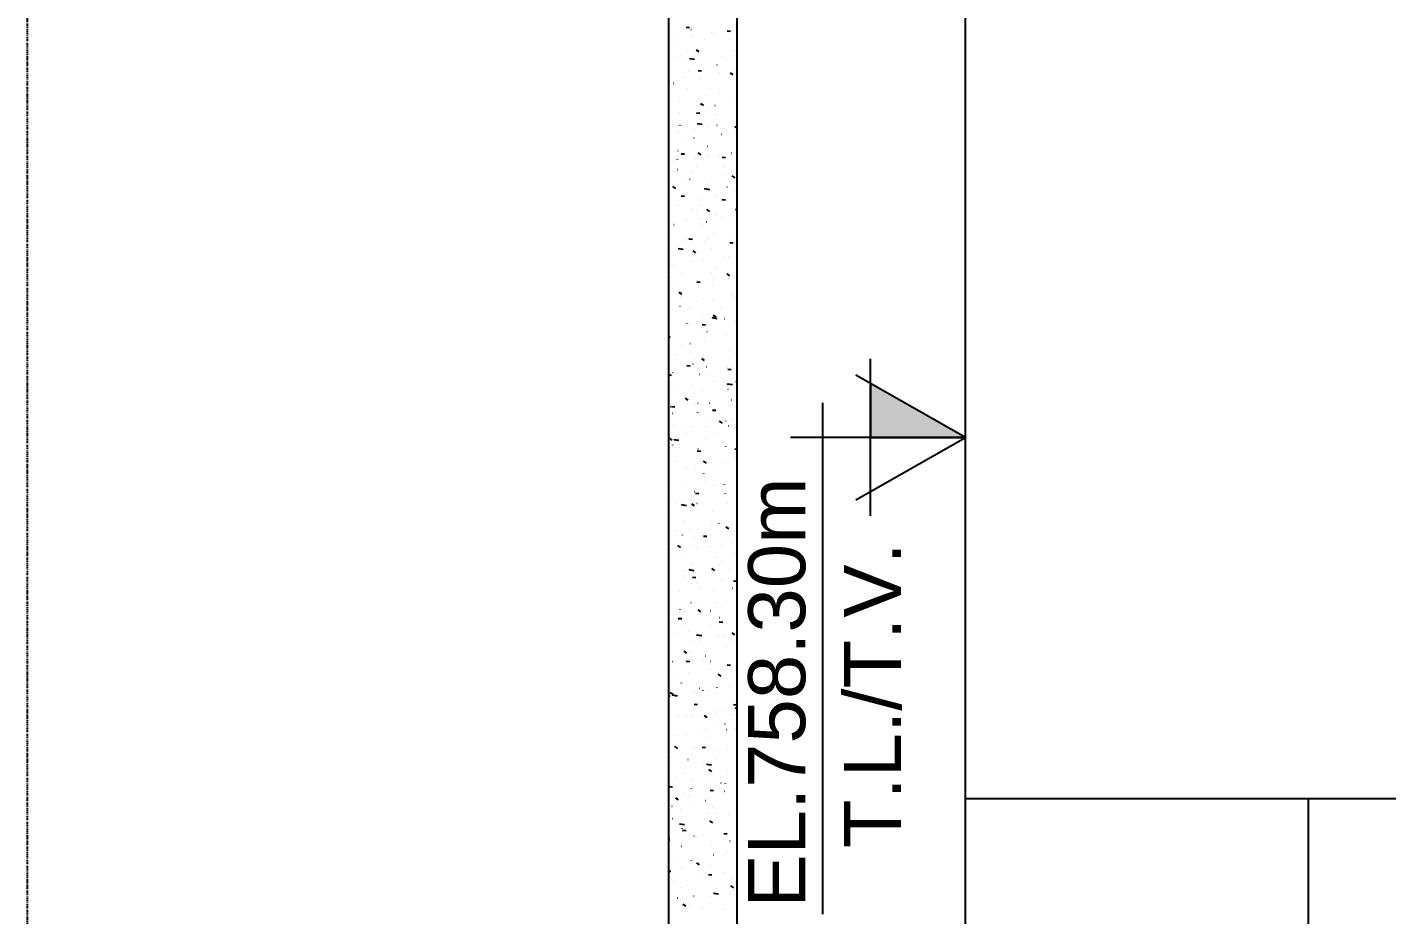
# Model space of a CAD drawing. Extents: x -1789 to 4156, y -3064 to 1391.
# Drawn here: x 2462.2 to 2700.2, y -308.1 to -152.7 of the extents above; entities that cross this region are included whole.
import ezdxf

# ---------------------------------------------------------------- set-up
doc = ezdxf.new("R2010")
doc.units = 0
doc.linetypes.add('ESTILO_TQS_0003', pattern=[0.92, 0.3, -0.15, 0.02, -0.15, 0.3])
for name, color, linetype in [('1', 1, 'CONTINUOUS'), ('2', 2, 'CONTINUOUS'), ('3', 3, 'CONTINUOUS'), ('9', 254, 'CONTINUOUS')]:
    doc.layers.add(name, color=color, linetype=linetype)
doc.styles.add('TQS_ARIAL', font='arial.ttf')

msp = doc.modelspace()

# ---------------------------------------------------------------- linework, layer by layer
at = {"layer": '1', "linetype": 'Continuous'}
msp.add_lwpolyline([(2626.4368, -224.5017), (2609.7713, -215.0393), (2609.77015, -224.48505), (2626.4368, -224.5017)], dxfattribs=at)
for points in [[(2626.4368, -224.5017), (2609.7713, -215.0393), (2609.77015, -224.48505)], [(2626.4368, -224.5017), (2609.77015, -224.48505), (2626.4368, -224.5017)]]:
    msp.add_solid(points, dxfattribs=at)
at = {"layer": '2', "linetype": 'Continuous'}
for p, q in [((2609.7685, -238.232), (2609.77185, -210.73805)), ((2626.4368, -224.5017), (2607.2232, -213.59255)), ((2601.4266, -307.9891), (2601.43755, -218.42085)), ((2626.4368, -224.5017), (2595.77805, -224.49795)), ((2607.22055, -235.40615), (2626.4368, -224.5017))]:
    msp.add_line(p, q, dxfattribs=at)
at = {"layer": '2', "linetype": 'ESTILO_TQS_0003'}
msp.add_lwpolyline([(2462.16665, -2158.40875), (3089.1606, -2158.40875), (3089.1606, 1006.1651), (2462.16665, 1011.24555), (2462.16665, -2158.40875)], dxfattribs=at)
at = {"layer": '3', "linetype": 'Continuous'}
for p, q in [((2626.4368, -287.7196), (2626.4368, 54.7805)), ((2626.4368, -381.2195), (2626.4368, -287.7196)), ((2626.4368, -287.7196), (2786.4368, -287.7196)), ((2686.4368, -381.2195), (2686.4368, -287.7196))]:
    msp.add_line(p, q, dxfattribs=at)
at = {"layer": '9', "linetype": 'Continuous'}
for p, q in [((2574.4368, -152.8655), (2574.4368, -152.8655)), ((2574.4368, -154.61595), (2574.4368, -154.61595)), ((2574.4368, -154.61595), (2574.4368, -154.61595)), ((2576.0542, -154.403), (2576.06415, -154.4017)), ((2578.094, -152.7968), (2577.4963, -152.7445)), ((2578.36565, -153.0864), (2578.3736, -153.0803)), ((2578.5576, -154.07345), (2578.56755, -154.07215)), ((2582.0117, -153.52435), (2582.01965, -153.51825)), ((2582.34495, -153.57485), (2582.35485, -153.5735)), ((2585.2666, -153.42435), (2584.6689, -153.37205)), ((2584.85965, -154.5747), (2584.86755, -154.5686)), ((2586.4368, -153.0457), (2586.4368, -153.0457)), ((2586.4368, -153.0457), (2586.4368, -153.0457)), ((2586.4368, -153.0457), (2586.4368, -153.0457)), ((2586.4368, -153.5267), (2586.4368, -153.5267)), ((2586.4368, -153.64355), (2586.4368, -153.64355)), ((2586.4368, -153.64355), (2586.4368, -153.64355)), ((2586.4368, -153.64355), (2586.4368, -153.64355)), ((2574.4368, -156.1011), (2574.4368, -156.1011)), ((2575.54375, -155.63185), (2575.5353, -155.62645)), ((2577.6522, -156.9751), (2577.64375, -156.9697)), ((2579.80425, -157.00705), (2579.30685, -156.6715)), ((2580.7874, -154.8118), (2580.78005, -154.805)), ((2586.02975, -156.6875), (2586.03965, -156.6862)), ((2586.4368, -156.22095), (2586.4368, -156.22095)), ((2586.4368, -156.22095), (2586.4368, -156.22095)), ((2586.4368, -156.22095), (2586.4368, -156.22095)), ((2574.4368, -158.21375), (2574.4368, -158.21375)), ((2574.4368, -158.21375), (2574.4368, -158.21375)), ((2574.4368, -158.21375), (2574.4368, -158.21375)), ((2574.4368, -159.33675), (2574.4368, -159.33675)), ((2575.9269, -158.01755), (2575.93685, -158.01625)), ((2576.69625, -157.60305), (2576.70415, -157.59695)), ((2577.4732, -158.11985), (2577.46585, -158.1131)), ((2578.9828, -158.3296), (2578.0934, -158.19165)), ((2579.68695, -158.5438), (2579.6949, -158.5377)), ((2579.71425, -157.51895), (2579.72415, -157.51765)), ((2582.93395, -159.28795), (2582.9419, -159.28185)), ((2583.92085, -157.7934), (2583.91245, -157.788)), ((2584.6065, -158.31135), (2584.59915, -158.3046)), ((2586.4368, -159.39625), (2586.4368, -159.39625)), ((2586.4368, -159.39625), (2586.4368, -159.39625)), ((2574.4368, -161.8115), (2574.4368, -161.8115)), ((2577.08355, -161.46305), (2577.09345, -161.46175)), ((2578.00415, -160.3746), (2577.99575, -160.3692)), ((2580.22595, -160.38385), (2579.62825, -160.33155)), ((2579.86935, -160.3155), (2579.862, -160.30875)), ((2580.11265, -161.71785), (2580.1042, -161.71245)), ((2583.39905, -160.6316), (2583.40895, -160.6303)), ((2585.77335, -161.03325), (2585.2759, -160.6977)), ((2585.90245, -160.30205), (2585.91235, -160.30075)), ((2586.4368, -159.48565), (2586.4368, -159.48565)), ((2586.4368, -159.9885), (2586.4368, -159.9885)), ((2586.4368, -160.92725), (2586.4368, -160.92725)), ((2586.4368, -161.48075), (2586.4368, -161.48075)), ((2574.585, -162.37925), (2574.4368, -162.27935)), ((2574.4368, -162.5724), (2574.43895, -162.57075)), ((2574.4368, -162.5724), (2574.4368, -162.5724)), ((2574.4368, -162.5724), (2574.4368, -162.5724)), ((2575.33895, -162.5091), (2575.33155, -162.50235)), ((2577.678, -163.321), (2577.6859, -163.3149)), ((2581.6469, -163.51115), (2581.65485, -163.50505)), ((2586.3813, -162.53615), (2586.37285, -162.53075)), ((2586.4368, -162.5715), (2586.4368, -162.5715)), ((2586.4368, -162.5715), (2586.4368, -162.5715)), ((2574.4368, -165.4093), (2574.4368, -165.4093)), ((2574.4368, -165.808), (2574.4368, -165.808)), ((2574.4368, -165.808), (2574.4368, -165.808)), ((2574.45285, -165.4072), (2574.46275, -165.40585)), ((2576.3466, -165.66915), (2576.3382, -165.6638)), ((2580.55405, -166.40545), (2580.05665, -166.06995)), ((2580.4646, -165.11735), (2580.4562, -165.11195)), ((2580.76835, -164.57575), (2580.77825, -164.5744)), ((2582.5731, -166.4606), (2582.56465, -166.4552)), ((2583.27175, -164.24615), (2583.28165, -164.24485)), ((2585.28835, -165.2811), (2585.28095, -165.27435)), ((2586.4368, -165.7468), (2586.4368, -165.7468)), ((2586.4368, -165.7468), (2586.4368, -165.7468)), ((2586.4368, -165.7468), (2586.4368, -165.7468)), ((2586.4368, -166.33345), (2586.4368, -166.33345)), ((2586.4368, -166.33345), (2586.4368, -166.33345)), ((2576.33145, -167.58985), (2576.3394, -167.58375)), ((2579.9214, -167.75775), (2579.3237, -167.70545)), ((2580.1057, -168.26075), (2580.1156, -168.25945)), ((2580.75795, -167.4747), (2580.75055, -167.46795)), ((2581.5253, -166.8401), (2581.53325, -166.834)), ((2582.60905, -167.93115), (2582.619, -167.92985)), ((2586.3964, -167.43255), (2586.4063, -167.43125)), ((2586.4368, -168.32775), (2586.4368, -168.32775)), ((2586.4368, -168.92205), (2586.4368, -168.92205)), ((2586.4368, -168.92205), (2586.4368, -168.92205)), ((2586.4368, -168.92205), (2586.4368, -168.92205)), ((2574.4368, -169.00705), (2574.4368, -169.00705)), ((2574.4368, -169.00705), (2574.4368, -169.00705)), ((2574.4368, -169.04365), (2574.4368, -169.04365)), ((2576.20985, -170.9188), (2576.2178, -170.9127)), ((2576.4953, -169.91365), (2576.4879, -169.9069)), ((2578.80705, -170.4119), (2578.79865, -170.40655)), ((2580.30855, -169.726), (2579.4192, -169.58805)), ((2581.4037, -170.16905), (2581.41165, -170.16295)), ((2582.92505, -169.8601), (2582.91665, -169.85475)), ((2584.577, -170.97425), (2584.56965, -170.9675)), ((2585.03355, -171.20335), (2585.0251, -171.198)), ((2586.4368, -170.37345), (2586.0257, -170.09615)), ((2586.17095, -171.06), (2586.18085, -171.0587)), ((2586.4368, -170.6764), (2586.4368, -170.6764)), ((2574.4368, -172.2793), (2574.4368, -172.2793)), ((2574.4368, -172.60485), (2574.4368, -172.60485)), ((2577.35205, -172.22105), (2577.36195, -172.21975)), ((2578.89145, -172.10935), (2578.88405, -172.1026)), ((2581.2821, -173.49795), (2581.29005, -173.4919)), ((2583.66755, -171.3896), (2583.67745, -171.3883)), ((2586.4368, -172.09735), (2586.4368, -172.09735)), ((2586.4368, -172.09735), (2586.4368, -172.09735)), ((2586.4368, -172.09735), (2586.4368, -172.09735)), ((2586.4368, -172.67845), (2586.4368, -172.67845)), ((2574.4368, -175.5149), (2574.4368, -175.5149)), ((2575.37965, -176.0785), (2575.3896, -176.0772)), ((2576.00635, -175.8106), (2575.99895, -175.80385)), ((2576.08825, -174.24775), (2576.0962, -174.24165)), ((2577.2488, -174.92445), (2576.6511, -174.87215)), ((2579.167, -175.5799), (2579.1769, -175.5786)), ((2580.1184, -175.0043), (2579.621, -174.6688)), ((2581.2675, -175.15465), (2581.2591, -175.1493)), ((2583.42475, -175.0895), (2583.4327, -175.0834)), ((2584.4214, -175.552), (2583.8237, -175.4997)), ((2585.3855, -174.60285), (2585.3771, -174.5975)), ((2585.4825, -174.74845), (2585.4924, -174.74715)), ((2586.4368, -175.2726), (2586.4368, -175.2726)), ((2586.4368, -175.7283), (2586.4368, -175.7283)), ((2574.4368, -176.20265), (2574.4368, -176.20265)), ((2574.4368, -176.20265), (2574.4368, -176.20265)), ((2574.4368, -176.20265), (2574.4368, -176.20265)), ((2575.35085, -177.7359), (2575.3424, -177.7305)), ((2575.96665, -177.57665), (2575.9746, -177.5706)), ((2578.4025, -178.00625), (2578.3951, -177.9995)), ((2579.3295, -177.0953), (2579.32105, -177.0899)), ((2584.31045, -177.0749), (2584.30305, -177.06815)), ((2584.4758, -178.47875), (2584.4857, -178.47745)), ((2586.4368, -178.4479), (2586.4368, -178.4479)), ((2586.4368, -178.4479), (2586.4368, -178.4479)), ((2574.4368, -178.75055), (2574.4368, -178.75055)), ((2574.4368, -179.8004), (2574.4368, -179.8004)), ((2574.4368, -179.8004), (2574.4368, -179.8004)), ((2575.68775, -180.90845), (2575.1903, -180.57295)), ((2577.4593, -179.0791), (2577.45085, -179.07375)), ((2578.1688, -179.12255), (2578.1767, -179.11645)), ((2578.18505, -179.30695), (2578.195, -179.30565)), ((2580.68845, -178.97735), (2580.69835, -178.97605)), ((2581.41575, -179.8667), (2581.4237, -179.8606)), ((2584.66275, -180.6108), (2584.67065, -180.60475)), ((2586.0875, -179.0305), (2585.59005, -178.69495)), ((2586.4368, -179.0234), (2586.4368, -179.0234)), ((2586.4368, -179.0234), (2586.4368, -179.0234)), ((2586.4368, -179.2661), (2586.4368, -179.2661)), ((2574.4368, -181.9862), (2574.4368, -181.9862)), ((2574.4368, -181.9862), (2574.4368, -181.9862)), ((2574.8966, -181.13865), (2574.8892, -181.1319)), ((2577.2159, -182.3221), (2576.61815, -182.2698)), ((2577.8113, -182.47865), (2577.80285, -182.47325)), ((2580.2211, -182.63665), (2580.231, -182.63535)), ((2581.63435, -181.12235), (2580.745, -180.9844)), ((2582.7245, -182.3071), (2582.7344, -182.3058)), ((2584.3885, -182.94965), (2583.79075, -182.89735)), ((2583.82145, -182.97185), (2583.8141, -182.9651)), ((2585.90795, -181.28625), (2585.8995, -181.28085)), ((2586.4368, -181.62315), (2586.4368, -181.62315)), ((2586.4368, -181.86715), (2586.4368, -181.86715)), ((2586.4368, -183.12885), (2586.4368, -183.12885)), ((2574.4368, -183.3982), (2574.4368, -183.3982)), ((2574.4368, -183.3982), (2574.4368, -183.3982)), ((2574.4368, -185.2218), (2574.4368, -185.2218)), ((2576.1003, -183.9454), (2576.10825, -183.9393)), ((2578.7157, -184.6382), (2578.7083, -184.63145)), ((2579.34725, -184.6895), (2579.3552, -184.68345)), ((2579.91975, -183.8219), (2579.9113, -183.8165)), ((2581.6568, -184.93465), (2581.1594, -184.59915)), ((2582.59425, -185.43365), (2582.6022, -185.42755)), ((2586.1884, -184.6402), (2586.17995, -184.6348)), ((2586.4368, -184.79845), (2586.4368, -184.79845)), ((2586.4368, -184.79845), (2586.4368, -184.79845)), ((2586.4368, -185.36835), (2586.4368, -185.36835)), ((2586.4368, -185.36835), (2586.4368, -185.36835)), ((2574.4368, -186.99595), (2574.4368, -186.99595)), ((2574.4368, -186.99595), (2574.4368, -186.99595)), ((2575.0284, -187.6044), (2575.02105, -187.59765)), ((2575.39265, -187.28835), (2575.3842, -187.28295)), ((2577.5904, -186.5808), (2577.6003, -186.5795)), ((2580.0938, -186.2512), (2580.1037, -186.2499)), ((2580.2717, -187.2214), (2580.2633, -187.216)), ((2581.11185, -186.8339), (2581.10445, -186.8271)), ((2583.8811, -185.7526), (2583.89105, -185.7513)), ((2585.84125, -186.1778), (2585.84915, -186.1717)), ((2586.4368, -187.9737), (2586.4368, -187.9737)), ((2586.4368, -187.9737), (2586.4368, -187.9737)), ((2586.4368, -187.9737), (2586.4368, -187.9737)), ((2574.4368, -188.45745), (2574.4368, -188.45745)), ((2577.42455, -189.8001), (2577.4172, -189.79335)), ((2577.4216, -189.4028), (2577.4295, -189.3967)), ((2577.4631, -190.19535), (2577.473, -190.194)), ((2578.6034, -189.84405), (2578.0057, -189.79175)), ((2580.66855, -190.1469), (2580.6765, -190.14085)), ((2581.2504, -189.6967), (2581.26035, -189.6954)), ((2582.3802, -188.56465), (2582.37175, -188.55925)), ((2585.8085, -189.43855), (2585.8164, -189.43245)), ((2586.4368, -188.1588), (2586.4368, -188.1588)), ((2574.4368, -190.59375), (2574.4368, -190.59375)), ((2574.4368, -190.59375), (2574.4368, -190.59375)), ((2574.4368, -191.6931), (2574.4368, -191.6931)), ((2574.4368, -191.6931), (2574.4368, -191.6931)), ((2574.4368, -191.6931), (2574.4368, -191.6931)), ((2574.9597, -190.5249), (2574.9696, -190.5236)), ((2576.9908, -191.59295), (2576.10145, -191.455)), ((2578.61415, -192.51595), (2578.60575, -192.5106)), ((2579.22365, -192.18615), (2578.72625, -191.85065)), ((2581.9711, -191.4793), (2581.96265, -191.4739)), ((2585.776, -190.47155), (2585.1783, -190.41925)), ((2586.4368, -190.52935), (2586.4368, -190.52935)), ((2586.4368, -191.149), (2586.4368, -191.149)), ((2586.4368, -191.149), (2586.4368, -191.149)), ((2586.4368, -191.149), (2586.4368, -191.149)), ((2586.4368, -191.71335), (2586.4368, -191.71335)), ((2586.4368, -191.71335), (2586.4368, -191.71335)), ((2586.4368, -191.71335), (2586.4368, -191.71335)), ((2574.4368, -194.1915), (2574.4368, -194.1915)), ((2574.4368, -194.1915), (2574.4368, -194.1915)), ((2574.4368, -194.1915), (2574.4368, -194.1915)), ((2574.4368, -194.9287), (2574.4368, -194.9287)), ((2574.4368, -194.9287), (2574.4368, -194.9287)), ((2574.53945, -193.50135), (2574.53205, -193.4946)), ((2574.8324, -194.13945), (2574.8423, -194.13815)), ((2575.4126, -194.17995), (2575.42055, -194.1739)), ((2578.61975, -193.64085), (2578.62965, -193.63955)), ((2580.5525, -193.4716), (2580.56045, -193.4655)), ((2582.84355, -194.76565), (2582.83615, -194.7589)), ((2584.07955, -192.82255), (2584.07115, -192.81715)), ((2584.93525, -192.8094), (2584.94515, -192.8081)), ((2586.4368, -193.05795), (2586.4368, -193.05795)), ((2586.4368, -194.32425), (2586.4368, -194.32425)), ((2586.4368, -194.32425), (2586.4368, -194.32425)), ((2586.4368, -194.32425), (2586.4368, -194.32425)), ((2574.80595, -196.4404), (2574.7975, -196.43505)), ((2576.9356, -195.697), (2576.9282, -195.69025)), ((2579.9909, -197.36595), (2579.3932, -197.31365)), ((2581.90655, -195.66825), (2581.9145, -195.66215)), ((2582.30455, -196.7535), (2582.31445, -196.7522)), ((2585.19275, -196.21235), (2584.6953, -195.8768)), ((2584.80795, -196.4239), (2584.81785, -196.4226)), ((2585.1926, -196.7069), (2585.1842, -196.7015)), ((2585.5653, -196.09645), (2585.57325, -196.09035)), ((2586.4368, -197.0515), (2586.4368, -197.0515)), ((2586.4368, -197.49955), (2586.4368, -197.49955)), ((2574.4368, -197.7893), (2574.4368, -197.7893)), ((2574.4368, -198.16435), (2574.4368, -198.16435)), ((2575.23705, -197.5503), (2575.245, -197.5442)), ((2575.98905, -197.58495), (2575.99895, -197.58365)), ((2576.7905, -199.43765), (2576.2931, -199.10215)), ((2576.5911, -199.74695), (2576.59905, -199.74085)), ((2582.13225, -197.9325), (2582.1238, -197.9271)), ((2585.4437, -199.42535), (2585.45165, -199.4193)), ((2585.96455, -199.86945), (2585.97445, -199.8681)), ((2586.4368, -197.9299), (2586.4368, -197.9299)), ((2586.4368, -198.0583), (2586.4368, -198.0583)), ((2586.4368, -198.0583), (2586.4368, -198.0583)), ((2574.4368, -201.3871), (2574.4368, -201.3871)), ((2574.4368, -201.3871), (2574.4368, -201.3871)), ((2574.4368, -201.4), (2574.4368, -201.4)), ((2576.44665, -201.5939), (2576.43925, -201.58715)), ((2578.03425, -201.6723), (2578.0258, -201.66695)), ((2579.67385, -200.6976), (2579.68375, -200.6963)), ((2580.30935, -200.1295), (2580.31725, -200.1234)), ((2582.17725, -200.36805), (2582.18715, -200.36675)), ((2582.3546, -200.6626), (2582.3472, -200.65585)), ((2583.53505, -202.00145), (2583.52665, -201.9961)), ((2586.33205, -201.97935), (2586.33995, -201.97325)), ((2586.4368, -200.6748), (2586.4368, -200.6748)), ((2586.4368, -200.6748), (2586.4368, -200.6748)), ((2574.4368, -204.6356), (2574.4368, -204.6356)), ((2574.99385, -204.2082), (2575.0018, -204.2021)), ((2577.6184, -204.58265), (2577.60995, -204.5773)), ((2577.9057, -204.5282), (2577.9156, -204.52685)), ((2580.1427, -203.01555), (2580.13425, -203.0102)), ((2580.18775, -203.4584), (2580.19565, -203.45235)), ((2580.4091, -204.1986), (2580.419, -204.1973)), ((2582.9478, -203.70755), (2582.0584, -203.56965)), ((2582.7596, -203.46385), (2582.26215, -203.1283)), ((2584.1964, -203.7), (2584.20635, -203.6987)), ((2586.1737, -204.16215), (2586.1663, -204.1554)), ((2586.4368, -203.8501), (2586.4368, -203.8501)), ((2586.4368, -203.8501), (2586.4368, -203.8501)), ((2586.4368, -204.2487), (2586.4368, -204.2487)), ((2586.4368, -204.40325), (2586.4368, -204.40325)), ((2574.4368, -204.98485), (2574.4368, -204.98485)), ((2574.4368, -204.98485), (2574.4368, -204.98485)), ((2574.77765, -206.9726), (2574.4368, -206.74275)), ((2574.8376, -206.4645), (2574.83025, -206.4577)), ((2579.72685, -205.9259), (2579.7184, -205.92055)), ((2580.9036, -204.84635), (2580.3059, -204.79405)), ((2581.15935, -205.9485), (2581.1673, -205.9424)), ((2581.8656, -206.5595), (2581.85825, -206.55275)), ((2584.40635, -206.6926), (2584.4143, -206.68655)), ((2586.4368, -205.3304), (2586.4368, -205.3304)), ((2586.4368, -205.94415), (2586.4368, -205.94415)), ((2586.4368, -207.02535), (2586.4368, -207.02535)), ((2586.4368, -207.02535), (2586.4368, -207.02535)), ((2586.4368, -207.02535), (2586.4368, -207.02535)), ((2574.4368, -207.87125), (2574.4368, -207.87125)), ((2574.4368, -208.58265), (2574.4368, -208.58265)), ((2574.4368, -208.58265), (2574.4368, -208.58265)), ((2574.4368, -208.58265), (2574.4368, -208.58265)), ((2574.87225, -207.5371), (2574.8802, -207.53105)), ((2576.91585, -208.25625), (2576.92575, -208.25495)), ((2578.19535, -208.1255), (2578.18695, -208.12015)), ((2580.70315, -207.75765), (2580.7131, -207.75635)), ((2585.0789, -209.4122), (2585.08685, -209.4061)), ((2574.4368, -211.10685), (2574.4368, -211.10685)), ((2574.4368, -211.10685), (2574.4368, -211.10685)), ((2575.9034, -209.98155), (2575.91135, -209.97545)), ((2578.6567, -209.96405), (2578.64935, -209.9573)), ((2578.71395, -211.61735), (2578.72385, -211.616)), ((2579.1504, -210.72565), (2579.1583, -210.7196)), ((2580.7467, -210.9988), (2580.2493, -210.6633)), ((2585.02945, -210.7859), (2585.03935, -210.78455)), ((2585.6847, -210.05905), (2585.67735, -210.0523)), ((2586.4368, -210.20065), (2586.4368, -210.20065)), ((2586.4368, -210.20065), (2586.4368, -210.20065)), ((2586.4368, -210.20065), (2586.4368, -210.20065)), ((2586.4368, -210.74825), (2586.4368, -210.74825)), ((2574.4368, -212.1804), (2574.4368, -212.1804)), ((2574.4368, -212.1804), (2574.4368, -212.1804)), ((2574.4368, -212.1804), (2574.4368, -212.1804)), ((2574.9393, -213.6563), (2574.4368, -213.57835)), ((2574.9266, -212.11595), (2574.93655, -212.11465)), ((2575.221, -213.16075), (2575.2136, -213.154)), ((2576.20585, -213.2086), (2576.1974, -213.20325)), ((2578.231, -212.01305), (2577.6333, -211.96075)), ((2579.4356, -212.0909), (2579.42715, -212.08555)), ((2579.82295, -213.44525), (2579.83085, -213.43915)), ((2581.05285, -212.1597), (2581.0455, -212.15295)), ((2581.54405, -213.43415), (2581.53565, -213.4288)), ((2584.7738, -212.31645), (2584.7654, -212.3111)), ((2585.4036, -212.64055), (2584.8059, -212.58825)), ((2585.64435, -212.21395), (2585.6523, -212.20785)), ((2586.4368, -212.73095), (2586.4368, -212.73095)), ((2586.4368, -213.3759), (2586.4368, -213.3759)), ((2574.4368, -214.3425), (2574.4368, -214.3425)), ((2574.4368, -214.3425), (2574.4368, -214.3425)), ((2574.4368, -215.7782), (2574.4368, -215.7782)), ((2574.4368, -215.7782), (2574.4368, -215.7782)), ((2575.9851, -215.57435), (2575.995, -215.57305)), ((2578.4885, -215.2448), (2578.4984, -215.2435)), ((2580.3289, -216.29265), (2580.3368, -216.28655)), ((2582.2758, -214.7462), (2582.2857, -214.74485)), ((2585.61175, -215.3115), (2584.72235, -215.17355)), ((2584.8357, -216.07005), (2584.84365, -216.064)), ((2586.4368, -214.83685), (2586.21835, -214.6895)), ((2586.4368, -215.43945), (2586.4368, -215.43945)), ((2586.4368, -216.5512), (2586.4368, -216.5512)), ((2586.4368, -216.5512), (2586.4368, -216.5512)), ((2586.4368, -216.5512), (2586.4368, -216.5512)), ((2574.4368, -217.57815), (2574.4368, -217.57815)), ((2574.50745, -217.52395), (2574.5154, -217.51785)), ((2577.89325, -217.96685), (2577.39585, -217.6313)), ((2579.1266, -218.75855), (2579.1365, -218.75725)), ((2579.5967, -218.5441), (2579.5883, -218.53875)), ((2580.64, -218.12635), (2580.6326, -218.1196)), ((2581.63, -218.429), (2581.6399, -218.4277)), ((2584.93495, -218.76965), (2584.9265, -218.7643)), ((2585.4173, -217.93035), (2585.4272, -217.92905)), ((2586.4368, -217.0932), (2586.4368, -217.0932)), ((2586.4368, -217.0932), (2586.4368, -217.0932)), ((2586.4368, -217.0932), (2586.4368, -217.0932)), ((2574.4368, -219.376), (2574.4368, -219.376)), ((2574.4368, -219.376), (2574.4368, -219.376)), ((2574.4368, -220.81375), (2574.4368, -220.81375)), ((2574.4368, -220.81375), (2574.4368, -220.81375)), ((2574.4368, -220.81375), (2574.4368, -220.81375)), ((2574.8081, -219.1274), (2574.80075, -219.12065)), ((2575.5584, -219.17975), (2574.9607, -219.12745)), ((2575.1562, -220.26175), (2575.16415, -220.2557)), ((2579.57975, -220.1031), (2579.58765, -220.097)), ((2582.731, -219.80725), (2582.1333, -219.75495)), ((2586.4368, -219.72645), (2586.4368, -219.72645)), ((2586.4368, -219.72645), (2586.4368, -219.72645)), ((2586.4368, -220.1315), (2586.4368, -220.1315)), ((2574.4368, -222.97375), (2574.4368, -222.97375)), ((2575.49875, -222.28395), (2575.4903, -222.2786)), ((2576.7933, -222.6635), (2576.80325, -222.6622)), ((2577.6072, -223.6272), (2577.59875, -223.62185)), ((2578.6272, -222.62695), (2578.61985, -222.6202)), ((2580.83695, -222.5095), (2580.8285, -222.50415)), ((2581.65015, -221.75005), (2581.6581, -221.74395)), ((2583.10885, -221.83205), (2583.11875, -221.83075)), ((2583.86235, -221.99305), (2583.3649, -221.6575)), ((2584.4591, -221.6259), (2584.4517, -221.61915)), ((2584.89715, -222.4942), (2584.9051, -222.4881)), ((2585.61225, -221.5025), (2585.62215, -221.5012)), ((2586.17515, -222.73505), (2586.16675, -222.7297)), ((2586.4368, -222.90175), (2586.4368, -222.90175)), ((2586.4368, -223.43815), (2586.4368, -223.43815)), ((2574.4368, -224.0494), (2574.4368, -224.0494)), ((2574.4368, -224.0494), (2574.4368, -224.0494)), ((2575.09175, -224.9699), (2574.59435, -224.63435)), ((2575.1915, -225.82365), (2575.18415, -225.8169)), ((2576.2651, -225.05265), (2575.37575, -224.91475)), ((2576.3942, -225.7831), (2576.40215, -225.777)), ((2580.1559, -225.8186), (2580.16585, -225.8173)), ((2581.02335, -224.8226), (2581.016, -224.81585)), ((2582.94545, -223.85275), (2582.937, -223.8474)), ((2584.4709, -226.0569), (2584.47885, -226.0508)), ((2586.4368, -223.72955), (2586.4368, -223.72955)), ((2586.4368, -226.077), (2586.4368, -226.077)), ((2586.4368, -226.077), (2586.4368, -226.077)), ((2586.4368, -226.077), (2586.4368, -226.077)), ((2574.4368, -226.57155), (2574.4368, -226.57155)), ((2574.4368, -226.57155), (2574.4368, -226.57155)), ((2574.4368, -226.57155), (2574.4368, -226.57155)), ((2574.4368, -227.28505), (2574.4368, -227.28505)), ((2574.4368, -227.28505), (2574.4368, -227.28505)), ((2576.3686, -226.3172), (2576.3785, -226.3159)), ((2580.0584, -226.97395), (2579.4607, -226.9217)), ((2579.6412, -226.5272), (2579.6491, -226.52115)), ((2586.4368, -226.6302), (2586.04815, -226.56995)), ((2586.13515, -228.0155), (2586.1431, -228.0094)), ((2586.4368, -227.532), (2586.4368, -227.532)), ((2574.4368, -230.1693), (2574.4368, -230.1693)), ((2574.4368, -230.52065), (2574.4368, -230.52065)), ((2574.4368, -230.52065), (2574.4368, -230.52065)), ((2575.65985, -228.73715), (2575.6514, -228.7318)), ((2577.5252, -229.7627), (2577.53515, -229.7614)), ((2579.21495, -230.0899), (2579.22285, -230.08385)), ((2581.06085, -228.99605), (2580.5634, -228.66055)), ((2580.6105, -230.78925), (2580.6031, -230.7825)), ((2580.9981, -228.9627), (2580.98965, -228.95735)), ((2583.8407, -228.93125), (2583.85065, -228.92995)), ((2586.3363, -229.18825), (2586.32785, -229.1829)), ((2586.3441, -228.6017), (2586.35405, -228.6004)), ((2586.4368, -229.78315), (2586.435, -229.78145)), ((2586.4368, -229.2523), (2586.4368, -229.2523)), ((2586.4368, -229.2523), (2586.4368, -229.2523)), ((2586.4368, -229.78315), (2586.4368, -229.78315)), ((2586.4368, -229.78315), (2586.4368, -229.78315)), ((2576.9001, -232.70255), (2576.89165, -232.69715)), ((2580.8197, -232.0942), (2580.8276, -232.0881)), ((2581.1882, -232.87825), (2581.19815, -232.87695)), ((2582.2383, -232.9281), (2582.2299, -232.9227)), ((2583.6916, -232.5487), (2583.70155, -232.5474)), ((2584.2277, -232.71475), (2584.23565, -232.70865)), ((2586.4368, -232.42755), (2586.4368, -232.42755)), ((2586.4368, -232.42755), (2586.4368, -232.42755)), ((2586.4368, -232.6222), (2586.4368, -232.6222)), ((2574.4368, -233.7563), (2574.4368, -233.7563)), ((2574.4368, -233.7563), (2574.4368, -233.7563)), ((2574.4368, -233.7671), (2574.4368, -233.7671)), ((2574.8727, -233.7097), (2574.88265, -233.7084)), ((2579.00855, -234.0458), (2579.00015, -234.0404)), ((2579.7559, -234.34805), (2579.15815, -234.29575)), ((2584.3468, -234.27135), (2584.33835, -234.26595)), ((2584.4296, -234.2888), (2584.4222, -234.28205)), ((2586.4368, -234.93255), (2586.33075, -234.92325)), ((2586.4368, -235.60285), (2586.4368, -235.60285)), ((2586.4368, -235.60285), (2586.4368, -235.60285)), ((2586.4368, -235.60285), (2586.4368, -235.60285)), ((2574.4368, -236.99195), (2574.4368, -236.99195)), ((2574.4368, -236.99195), (2574.4368, -236.99195)), ((2574.4368, -236.99195), (2574.4368, -236.99195)), ((2574.4368, -237.3649), (2574.4368, -237.3649)), ((2574.4368, -237.3649), (2574.4368, -237.3649)), ((2574.4368, -237.3649), (2574.4368, -237.3649)), ((2574.64725, -237.33715), (2574.6572, -237.33585)), ((2575.647, -236.0633), (2575.65495, -236.05725)), ((2577.5909, -236.44905), (2576.70155, -236.3111)), ((2578.22835, -236.724), (2578.21995, -236.71865)), ((2578.4346, -236.83855), (2578.4445, -236.83725)), ((2578.99605, -236.49605), (2578.4986, -236.1605)), ((2578.97175, -236.7478), (2578.9797, -236.7417)), ((2579.4208, -236.0441), (2579.41345, -236.03735)), ((2582.14095, -237.5516), (2582.1489, -237.5455)), ((2584.7501, -236.0071), (2584.76, -236.0058)), ((2586.4368, -236.1281), (2586.4368, -236.1281)), ((2586.4368, -237.82095), (2586.4368, -237.82095)), ((2574.4368, -240.22755), (2574.4368, -240.22755)), ((2574.4368, -240.22755), (2574.4368, -240.22755)), ((2577.0612, -239.15575), (2577.0528, -239.15035)), ((2581.99645, -239.9674), (2582.00635, -239.9661)), ((2583.2399, -239.54365), (2583.23255, -239.5369)), ((2583.9845, -239.37265), (2583.99245, -239.36655)), ((2584.9651, -240.5222), (2584.4677, -240.1867)), ((2586.4368, -238.7781), (2586.4368, -238.7781)), ((2586.4368, -238.7781), (2586.4368, -238.7781)), ((2586.4368, -238.7781), (2586.4368, -238.7781)), ((2574.4368, -240.96265), (2574.4368, -240.96265)), ((2574.4368, -240.96265), (2574.4368, -240.96265)), ((2575.70575, -240.7956), (2575.71565, -240.7943)), ((2576.885, -241.58465), (2576.89295, -241.57855)), ((2578.20915, -240.466), (2578.21905, -240.4647)), ((2578.93185, -241.941), (2578.9245, -241.93425)), ((2581.1434, -241.86995), (2580.54565, -241.81765)), ((2583.8629, -242.70155), (2583.87085, -242.6955)), ((2584.8068, -240.91495), (2584.7984, -240.9096)), ((2585.63605, -241.7393), (2585.6287, -241.73255)), ((2586.4368, -241.5149), (2586.4368, -241.5149)), ((2586.4368, -241.9534), (2586.4368, -241.9534)), ((2586.4368, -242.33305), (2586.4368, -242.33305)), ((2586.4368, -242.47305), (2586.4368, -242.47305)), ((2586.4368, -242.47305), (2586.4368, -242.47305)), ((2586.4368, -242.47305), (2586.4368, -242.47305)), ((2574.4368, -243.4632), (2574.4368, -243.4632)), ((2574.4368, -243.4632), (2574.4368, -243.4632)), ((2574.4368, -244.56045), (2574.4368, -244.56045)), ((2574.4368, -244.56045), (2574.4368, -244.56045)), ((2574.77215, -244.048), (2574.7637, -244.0426)), ((2576.5629, -243.74755), (2576.06545, -243.412)), ((2578.72855, -243.4057), (2578.7365, -243.3996)), ((2579.2676, -243.92445), (2579.2775, -243.92315)), ((2581.771, -243.59485), (2581.7809, -243.59355)), ((2583.63965, -243.3467), (2583.63125, -243.3413)), ((2585.5583, -243.09625), (2585.56825, -243.09495)), ((2585.74815, -244.68995), (2585.7397, -244.68455)), ((2586.4368, -245.12865), (2586.4368, -245.12865)), ((2586.4368, -245.12865), (2586.4368, -245.12865)), ((2586.4368, -245.12865), (2586.4368, -245.12865)), ((2574.4368, -246.69885), (2574.4368, -246.69885)), ((2574.4368, -246.69885), (2574.4368, -246.69885)), ((2576.8806, -245.39125), (2576.87215, -245.38585)), ((2578.60695, -246.7346), (2578.6149, -246.72855)), ((2582.53195, -247.7737), (2582.03455, -247.4382)), ((2582.75095, -245.44055), (2582.7436, -245.4338)), ((2583.14925, -246.20955), (2583.14085, -246.20415)), ((2583.29345, -246.9922), (2583.3034, -246.9909)), ((2583.7413, -246.0305), (2583.74925, -246.0244)), ((2585.79685, -246.66265), (2585.8068, -246.66135)), ((2574.4368, -248.1582), (2574.4368, -248.1582)), ((2576.97795, -247.82365), (2576.9879, -247.82235)), ((2577.2326, -248.79075), (2577.22415, -248.78535)), ((2578.9167, -247.8454), (2578.02735, -247.7075)), ((2578.4429, -247.8379), (2578.43555, -247.83115)), ((2579.2132, -249.1016), (2578.6155, -249.0493)), ((2583.6197, -249.35945), (2583.62765, -249.35335)), ((2585.1471, -247.63625), (2585.13975, -247.6295)), ((2586.3858, -249.72915), (2585.7881, -249.67685)), ((2586.4368, -248.30395), (2586.4368, -248.30395)), ((2586.4368, -248.30395), (2586.4368, -248.30395)), ((2586.4368, -248.81805), (2586.4368, -248.81805)), ((2586.4368, -248.81805), (2586.4368, -248.81805)), ((2586.4368, -248.81805), (2586.4368, -248.81805)), ((2586.4368, -249.0117), (2586.4368, -249.0117)), ((2586.4368, -249.7336), (2586.4368, -249.7336)), ((2574.4368, -249.93445), (2574.4368, -249.93445)), ((2574.4368, -249.93445), (2574.4368, -249.93445)), ((2574.4368, -251.756), (2574.4368, -251.756)), ((2574.4368, -251.756), (2574.4368, -251.756)), ((2574.4368, -251.756), (2574.4368, -251.756)), ((2576.2885, -251.5122), (2576.29845, -251.5109)), ((2578.48535, -250.06355), (2578.4933, -250.05745)), ((2579.34105, -250.134), (2579.3326, -250.1286)), ((2580.07585, -251.0136), (2580.08575, -251.0123)), ((2582.262, -251.3375), (2582.25465, -251.33075)), ((2585.6097, -250.9523), (2585.60125, -250.9469)), ((2586.39135, -250.18215), (2586.40125, -250.18085)), ((2586.4368, -250.4076), (2586.4368, -250.4076)), ((2586.4368, -251.4792), (2586.4368, -251.4792)), ((2586.4368, -251.4792), (2586.4368, -251.4792)), ((2574.4368, -253.1701), (2574.4368, -253.1701)), ((2574.4368, -253.1701), (2574.4368, -253.1701)), ((2576.47305, -254.6574), (2576.46465, -254.65205)), ((2577.95395, -253.73485), (2577.94655, -253.7281)), ((2578.36375, -253.3925), (2578.3717, -253.3864)), ((2579.7028, -253.5397), (2579.69435, -253.53435)), ((2579.8504, -254.64105), (2579.8603, -254.63975)), ((2582.63175, -253.35315), (2582.6397, -253.34705)), ((2583.6377, -254.14245), (2583.6476, -254.14115)), ((2584.65815, -253.53315), (2584.6508, -253.5264)), ((2586.4368, -254.6545), (2586.4368, -254.6545)), ((2586.4368, -254.6545), (2586.4368, -254.6545)), ((2586.4368, -254.6545), (2586.4368, -254.6545)), ((2574.4368, -255.3538), (2574.4368, -255.3538)), ((2574.4368, -255.3538), (2574.4368, -255.3538)), ((2574.4368, -256.40575), (2574.4368, -256.40575)), ((2574.4368, -256.40575), (2574.4368, -256.40575)), ((2576.7458, -256.2863), (2576.1481, -256.234)), ((2577.347, -254.97065), (2577.3569, -254.96935)), ((2580.0988, -255.0252), (2579.6014, -254.6897)), ((2581.8113, -254.88295), (2581.80285, -254.8776)), ((2583.9184, -256.9138), (2583.3207, -256.8615)), ((2583.3765, -256.01735), (2583.38445, -256.01125)), ((2586.4368, -255.163), (2586.4368, -255.163)), ((2586.4368, -255.163), (2586.4368, -255.163)), ((2586.4368, -255.163), (2586.4368, -255.163)), ((2574.4368, -258.95155), (2574.4368, -258.95155)), ((2574.4368, -258.95155), (2574.4368, -258.95155)), ((2574.71965, -257.11615), (2574.7123, -257.1094)), ((2575.4014, -258.82455), (2575.4113, -258.82325)), ((2577.3758, -257.3862), (2577.38375, -257.3801)), ((2577.9048, -258.495), (2577.9147, -258.4937)), ((2580.2425, -259.2418), (2579.3531, -259.10385)), ((2581.6921, -257.9964), (2581.702, -257.9951)), ((2581.77305, -257.2344), (2581.76565, -257.22765)), ((2583.2549, -259.34625), (2583.26285, -259.3402)), ((2586.06785, -259.0514), (2585.57045, -258.7159)), ((2586.4368, -257.13415), (2586.4368, -257.13415)), ((2586.4368, -257.82975), (2586.4368, -257.82975)), ((2586.4368, -257.82975), (2586.4368, -257.82975)), ((2586.4368, -257.82975), (2586.4368, -257.82975)), ((2586.4368, -259.30025), (2586.4368, -259.30025)), ((2574.4368, -259.64135), (2574.4368, -259.64135)), ((2574.4368, -259.64135), (2574.4368, -259.64135)), ((2578.12055, -260.05035), (2578.1285, -260.0443)), ((2578.53875, -260.6157), (2578.5314, -260.60895)), ((2579.86395, -259.99295), (2579.8555, -259.98755)), ((2584.1692, -259.43005), (2584.1618, -259.4233)), ((2584.47075, -261.22835), (2584.48065, -261.22705)), ((2585.20215, -260.21845), (2585.19375, -260.2131)), ((2586.4368, -260.2025), (2586.4368, -260.2025)), ((2586.4368, -261.00505), (2586.4368, -261.00505)), ((2586.4368, -261.00505), (2586.4368, -261.00505)), ((2586.4368, -261.50795), (2586.4368, -261.50795)), ((2586.4368, -261.50795), (2586.4368, -261.50795)), ((2586.4368, -261.50795), (2586.4368, -261.50795)), ((2574.4368, -262.54935), (2574.4368, -262.54935)), ((2574.4368, -262.877), (2574.4368, -262.877)), ((2574.4368, -262.877), (2574.4368, -262.877)), ((2575.10305, -263.8124), (2575.09565, -263.80565)), ((2577.66565, -262.2767), (2577.16825, -261.9412)), ((2578.13335, -263.8082), (2577.5356, -263.7559)), ((2577.99895, -263.3793), (2578.0069, -263.3732)), ((2578.1552, -262.0598), (2578.16515, -262.0585)), ((2580.4959, -263.5708), (2580.4875, -263.56545)), ((2580.9349, -262.81135), (2580.92755, -262.8046)), ((2581.8013, -263.6973), (2581.8092, -263.69125)), ((2586.4368, -264.1803), (2586.43395, -264.1785)), ((2574.4368, -266.11265), (2574.4368, -266.11265)), ((2574.4368, -266.11265), (2574.4368, -266.11265)), ((2574.4368, -266.1471), (2574.4368, -266.1471)), ((2574.4368, -266.1471), (2574.4368, -266.1471)), ((2574.57925, -266.152), (2574.5708, -266.14665)), ((2575.42635, -266.01685), (2575.4363, -266.01555)), ((2577.92975, -265.68725), (2577.9397, -265.68595)), ((2581.7171, -265.18865), (2581.727, -265.18735)), ((2583.6347, -266.3029), (2583.1373, -265.9674)), ((2585.30595, -264.4357), (2584.7082, -264.38345)), ((2585.04825, -264.44145), (2585.0562, -264.43535)), ((2586.4368, -264.1803), (2586.4368, -264.1803)), ((2586.4368, -264.53465), (2586.4368, -264.53465)), ((2576.6286, -267.66645), (2576.63655, -267.66035)), ((2576.6877, -267.49525), (2576.67925, -267.4899)), ((2579.8756, -268.4106), (2579.88355, -268.4045)), ((2580.52205, -268.778), (2580.51465, -268.77125)), ((2581.49165, -268.8161), (2581.50155, -268.8148)), ((2582.95635, -268.31355), (2582.94795, -268.3082)), ((2585.27895, -268.3175), (2585.28885, -268.3162)), ((2586.3539, -267.77695), (2586.3465, -267.7702)), ((2586.4368, -267.3556), (2586.4368, -267.3556)), ((2586.4368, -267.3556), (2586.4368, -267.3556)), ((2586.4368, -267.85295), (2586.4368, -267.85295)), ((2586.4368, -267.85295), (2586.4368, -267.85295)), ((2586.4368, -268.19295), (2586.4368, -268.19295)), ((2574.4368, -269.34825), (2574.4368, -269.34825)), ((2574.4368, -269.34825), (2574.4368, -269.34825)), ((2574.4368, -269.34825), (2574.4368, -269.34825)), ((2574.4368, -269.7449), (2574.4368, -269.7449)), ((2574.4368, -269.7449), (2574.4368, -269.7449)), ((2574.69015, -269.77905), (2574.6828, -269.7723)), ((2575.2325, -269.5282), (2574.73505, -269.1927)), ((2576.00005, -269.7746), (2575.1107, -269.63665)), ((2575.92705, -270.18595), (2575.91865, -270.1806)), ((2579.52085, -271.3301), (2578.92315, -271.27785)), ((2578.98825, -269.1457), (2578.99815, -269.1444)), ((2582.8901, -269.3331), (2582.89805, -269.327)), ((2586.4368, -271.39325), (2585.7831, -271.29185)), ((2586.4368, -270.53085), (2586.4368, -270.53085)), ((2586.4368, -270.53085), (2586.4368, -270.53085)), ((2574.4368, -272.5839), (2574.4368, -272.5839)), ((2574.4368, -272.5839), (2574.4368, -272.5839)), ((2574.4368, -273.34265), (2574.4368, -273.34265)), ((2574.61965, -272.4436), (2574.62755, -272.43755)), ((2576.2346, -273.106), (2576.2445, -273.1047)), ((2577.63415, -273.36615), (2577.6421, -273.36005)), ((2578.50925, -273.2786), (2578.5019, -273.27185)), ((2581.20155, -273.5544), (2580.70415, -273.2189)), ((2582.5501, -272.27455), (2582.56005, -272.27325)), ((2582.76855, -272.662), (2582.77645, -272.65595)), ((2584.34115, -272.27755), (2584.33375, -272.2708)), ((2585.0535, -271.94495), (2585.0634, -271.94365)), ((2585.4168, -273.0563), (2585.40835, -273.05095)), ((2586.4368, -271.9352), (2586.09575, -271.90535)), ((2574.4368, -275.81955), (2574.4368, -275.81955)), ((2574.4368, -275.81955), (2574.4368, -275.81955)), ((2579.5001, -275.63755), (2579.4917, -275.63215)), ((2580.9054, -275.47425), (2580.89805, -275.4675)), ((2582.50555, -274.3769), (2582.4971, -274.37155)), ((2584.36055, -274.67605), (2584.3685, -274.66995)), ((2584.614, -275.72015), (2584.60555, -275.7148)), ((2586.112, -275.4034), (2586.1219, -275.4021)), ((2586.4368, -273.70615), (2586.4368, -273.70615)), ((2586.4368, -273.70615), (2586.4368, -273.70615)), ((2586.4368, -274.1979), (2586.4368, -274.1979)), ((2574.4368, -276.94045), (2574.4368, -276.94045)), ((2574.4368, -276.94045), (2574.4368, -276.94045)), ((2574.4368, -276.94045), (2574.4368, -276.94045)), ((2575.07355, -276.4753), (2575.0662, -276.46855)), ((2576.00915, -276.73345), (2576.01905, -276.73215)), ((2577.51255, -276.69505), (2577.5205, -276.689)), ((2579.7965, -276.23485), (2579.8064, -276.23355)), ((2581.6086, -276.9808), (2581.60015, -276.9754)), ((2586.4368, -276.8814), (2586.4368, -276.8814)), ((2586.4368, -276.8814), (2586.4368, -276.8814)), ((2586.4368, -276.8814), (2586.4368, -276.8814)), ((2586.4368, -277.08565), (2586.4368, -277.08565)), ((2574.4368, -279.05515), (2574.4368, -279.05515)), ((2574.4368, -279.05515), (2574.4368, -279.05515)), ((2574.4368, -280.53825), (2574.4368, -280.53825)), ((2574.4368, -280.53825), (2574.4368, -280.53825)), ((2574.4368, -280.53825), (2574.4368, -280.53825)), ((2574.72685, -280.50005), (2574.73675, -280.49875)), ((2576.0342, -278.96165), (2575.5368, -278.62615)), ((2578.51415, -280.00145), (2578.52405, -280.00015)), ((2579.0451, -278.75475), (2579.05305, -278.74865)), ((2580.90835, -278.85205), (2580.31065, -278.79975)), ((2582.52535, -279.3199), (2582.53325, -279.3138)), ((2582.66665, -280.8301), (2582.6582, -280.82475)), ((2584.82965, -279.17), (2584.83955, -279.1687)), ((2586.3244, -280.43985), (2586.31705, -280.4331)), ((2586.4368, -279.3357), (2586.4368, -279.3357)), ((2586.4368, -280.0567), (2586.4368, -280.0567)), ((2586.4368, -280.0567), (2586.4368, -280.0567)), ((2586.4368, -280.0567), (2586.4368, -280.0567)), ((2586.4368, -280.54285), (2586.4368, -280.54285)), ((2586.4368, -280.54285), (2586.4368, -280.54285)), ((2574.4368, -282.2908), (2574.4368, -282.2908)), ((2574.6607, -282.44195), (2574.6533, -282.4352)), ((2577.84255, -280.9321), (2577.83415, -280.9267)), ((2580.49255, -281.4409), (2580.48515, -281.43415)), ((2581.95705, -281.88925), (2581.0677, -281.7513)), ((2582.00325, -282.98785), (2581.50585, -282.65235)), ((2582.19895, -283.1141), (2582.20885, -283.1128)), ((2582.40375, -282.64885), (2582.41165, -282.64275)), ((2584.70235, -282.78455), (2584.71225, -282.7832)), ((2586.4368, -282.584), (2586.4368, -282.584)), ((2574.4368, -284.136), (2574.4368, -284.136)), ((2574.4368, -285.52645), (2574.4368, -285.52645)), ((2574.4368, -285.52645), (2574.4368, -285.52645)), ((2575.88345, -283.94555), (2575.89335, -283.94425)), ((2577.26935, -283.35295), (2577.2773, -283.34685)), ((2578.56865, -284.56995), (2578.56025, -284.56455)), ((2583.6134, -284.95625), (2583.6213, -284.9502)), ((2584.31165, -284.94045), (2584.30425, -284.9337)), ((2584.421, -285.12305), (2584.4126, -285.11765)), ((2586.4368, -283.23195), (2586.4368, -283.23195)), ((2586.4368, -283.23195), (2586.4368, -283.23195)), ((2574.4368, -287.7338), (2574.4368, -287.7338)), ((2575.12325, -285.74645), (2574.52555, -285.69415)), ((2576.19125, -287.9603), (2575.69385, -287.62475)), ((2577.14775, -286.6819), (2577.1557, -286.6758)), ((2577.87585, -287.28105), (2577.8858, -287.27975)), ((2578.4798, -285.9415), (2578.4724, -285.93475)), ((2580.67715, -285.9132), (2580.6687, -285.9078)), ((2582.29585, -286.37395), (2581.69815, -286.32165)), ((2584.19135, -286.4496), (2584.2013, -286.4483)), ((2586.4368, -285.9783), (2586.4368, -285.9783)), ((2586.4368, -286.40725), (2586.4368, -286.40725)), ((2586.4368, -286.73625), (2586.4368, -286.73625)), ((2586.4368, -286.88785), (2586.4368, -286.88785)), ((2574.4368, -288.76205), (2574.4368, -288.76205)), ((2574.4368, -288.76205), (2574.4368, -288.76205)), ((2575.04405, -289.13825), (2575.0367, -289.1315)), ((2576.4948, -289.5993), (2576.48635, -289.59395)), ((2578.3574, -288.9893), (2578.36535, -288.98325)), ((2580.87595, -288.1372), (2580.86855, -288.13045)), ((2582.16055, -289.3067), (2582.16845, -289.3006)), ((2586.4368, -289.5825), (2586.4368, -289.5825)), ((2586.4368, -289.5825), (2586.4368, -289.5825)), ((2586.4368, -289.5825), (2586.4368, -289.5825)), ((2574.4368, -291.33155), (2574.4368, -291.33155)), ((2574.4368, -291.33155), (2574.4368, -291.33155)), ((2574.4368, -291.9977), (2574.4368, -291.9977)), ((2574.4368, -291.9977), (2574.4368, -291.9977)), ((2575.147, -291.23805), (2575.15695, -291.23675)), ((2577.24165, -292.34865), (2576.35225, -292.21075)), ((2577.6504, -290.9085), (2577.66035, -290.9072)), ((2581.43775, -290.4099), (2581.44765, -290.4086)), ((2582.16035, -291.9865), (2581.6629, -291.65095)), ((2582.76345, -290.4176), (2582.75505, -290.41225)), ((2584.85135, -290.4776), (2584.8593, -290.4715)), ((2574.4368, -294.92935), (2574.4368, -294.92935)), ((2574.4368, -294.92935), (2574.4368, -294.92935)), ((2574.4368, -294.92935), (2574.4368, -294.92935)), ((2574.6318, -294.763), (2574.62335, -294.7576)), ((2574.6312, -295.10485), (2574.6238, -295.0981)), ((2576.81025, -294.6169), (2576.8202, -294.6156)), ((2576.8468, -292.9988), (2576.83835, -292.99345)), ((2576.90455, -293.33975), (2576.9125, -293.33365)), ((2577.5228, -293.3569), (2576.9251, -293.3046)), ((2578.95525, -294.34205), (2578.9468, -294.3367)), ((2579.5359, -294.5563), (2579.54385, -294.5502)), ((2580.46305, -294.1038), (2580.4557, -294.09705)), ((2580.5976, -294.11825), (2580.6075, -294.11695)), ((2584.6954, -293.9844), (2584.0977, -293.93215)), ((2586.2949, -293.10275), (2586.28755, -293.096)), ((2586.4368, -292.7578), (2586.4368, -292.7578)), ((2586.4368, -292.7578), (2586.4368, -292.7578)), ((2586.4368, -293.2328), (2586.4368, -293.2328)), ((2586.4368, -293.2328), (2586.4368, -293.2328)), ((2586.4368, -293.77475), (2586.4368, -293.77475)), ((2586.4368, -294.1368), (2586.4368, -294.1368)), ((2586.4368, -294.871), (2586.4368, -294.871)), ((2574.4368, -295.2333), (2574.4368, -295.2333)), ((2574.4368, -295.2333), (2574.4368, -295.2333)), ((2576.7403, -296.10625), (2576.73185, -296.10085)), ((2581.91735, -295.9646), (2581.92525, -295.9585)), ((2582.27075, -297.49575), (2582.28065, -297.49445)), ((2584.77415, -297.1662), (2584.78405, -297.1649)), ((2585.2239, -295.16035), (2585.21545, -295.155)), ((2586.4368, -295.93305), (2586.4368, -295.93305)), ((2586.4368, -295.93305), (2586.4368, -295.93305)), ((2574.4368, -298.46895), (2574.4368, -298.46895)), ((2574.4368, -298.52715), (2574.4368, -298.52715)), ((2575.95525, -298.32725), (2575.96515, -298.3259)), ((2578.4503, -298.60445), (2578.4429, -298.59765)), ((2579.8712, -299.3351), (2579.37375, -298.9996)), ((2581.79575, -299.29355), (2581.80365, -299.28745)), ((2584.28215, -297.6034), (2584.2748, -297.5966)), ((2586.4368, -299.10835), (2586.4368, -299.10835)), ((2586.4368, -299.10835), (2586.4368, -299.10835)), ((2586.4368, -299.10835), (2586.4368, -299.10835)), ((2586.4368, -299.57775), (2586.4368, -299.57775)), ((2574.8502, -300.5236), (2574.4368, -300.48745)), ((2574.4368, -301.7046), (2574.4368, -301.7046)), ((2574.4368, -301.7046), (2574.4368, -301.7046)), ((2574.4368, -302.1249), (2574.4368, -302.1249)), ((2575.0146, -301.80115), (2575.0072, -301.7944)), ((2575.3362, -302.0065), (2575.3461, -302.0052)), ((2576.66135, -299.99765), (2576.6693, -299.99155)), ((2580.13115, -301.44175), (2580.1227, -301.43635)), ((2580.84645, -300.8001), (2580.83905, -300.79335)), ((2582.0228, -301.15115), (2581.4251, -301.09885)), ((2581.6517, -301.17505), (2581.6616, -301.17375)), ((2584.1042, -300.75785), (2584.1121, -300.75175)), ((2584.1551, -300.84545), (2584.165, -300.84415)), ((2585.4694, -301.6673), (2585.46095, -301.6619)), ((2586.4368, -301.5373), (2586.4368, -301.5373)), ((2576.53975, -303.32655), (2576.5477, -303.3205)), ((2577.64965, -303.03615), (2577.64125, -303.03075)), ((2583.19865, -304.4633), (2582.30925, -304.32535)), ((2585.3117, -304.291), (2585.32165, -304.2897)), ((2585.84025, -303.3613), (2585.3428, -303.02575)), ((2586.4368, -302.2836), (2586.4368, -302.2836)), ((2586.4368, -302.2836), (2586.4368, -302.2836)), ((2586.4368, -303.7637), (2586.4368, -303.7637)), ((2574.4368, -304.9402), (2574.4368, -304.9402)), ((2574.4368, -304.9402), (2574.4368, -304.9402)), ((2574.4368, -305.7227), (2574.4368, -305.7227)), ((2574.4368, -305.7227), (2574.4368, -305.7227)), ((2576.03315, -305.1816), (2576.02475, -305.1762)), ((2577.438, -306.5866), (2576.9406, -306.2511)), ((2578.14165, -306.52485), (2578.1332, -306.51945)), ((2578.8482, -304.79085), (2578.85615, -304.7848)), ((2579.021, -305.11915), (2579.0309, -305.11785)), ((2580.43355, -306.76675), (2580.4262, -306.76)), ((2581.5244, -304.7896), (2581.5343, -304.7883)), ((2581.55255, -305.9514), (2581.56045, -305.9453)), ((2586.26545, -305.7657), (2586.25805, -305.75895)), ((2586.4368, -304.9655), (2586.4368, -304.9655)), ((2586.4368, -305.4589), (2586.4368, -305.4589)), ((2586.4368, -305.4589), (2586.4368, -305.4589)), ((2586.4368, -305.92275), (2586.4368, -305.92275)), ((2586.4368, -305.92275), (2586.4368, -305.92275)), ((2584.2281, -307.22705), (2584.2197, -307.2217))]:
    msp.add_line(p, q, dxfattribs=at)
msp.add_lwpolyline([(2574.4368, -2082.7197), (2586.4368, -2082.7197), (2586.4368, 913.2804), (2574.4368, 913.2804), (2574.4368, -2082.7197)], dxfattribs=at)

# ---------------------------------------------------------------- texts
at = {"layer": '2', "linetype": 'Continuous', "style": 'TQS_ARIAL'}
for s, p in [('EL.758.30m', (2598.36695, -306.8208)), ('T.L./T.V.', (2615.1472, -296.40795))]:
    msp.add_text(s, height=10, rotation=89.993, dxfattribs=at).set_placement(p)

doc.saveas('drawing.dxf')
